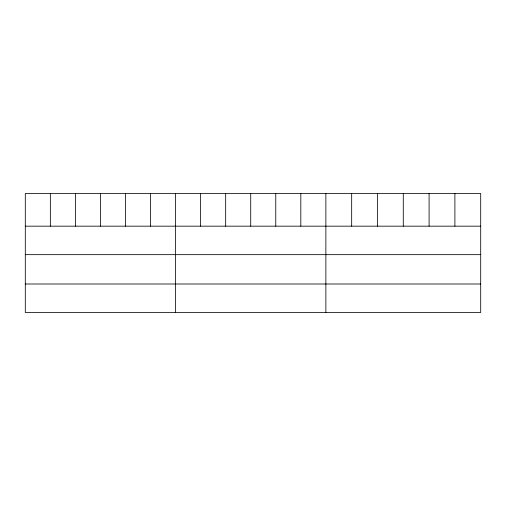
<?xml version="1.0" encoding="UTF-8"?>
<svg xmlns="http://www.w3.org/2000/svg" width="506" height="506" viewBox="0 0 506 506"><rect width="100%" height="100%" fill="white"/><g stroke="black" fill="none" stroke-linecap="round" stroke-linejoin="round"><path stroke-width="0.76" d="M480.7 254.657L480.7 193.507L25.3 193.507L25.3 312.493L480.7 312.493L480.7 254.657L25.3 254.657M25.3 226.169L480.7 226.169M25.3 284.005L480.7 284.005M454.894 193.507L454.894 226.169M429.088 193.507L429.088 226.169M403.282 193.507L403.282 226.169M377.476 193.507L377.476 226.169M351.67 193.507L351.67 226.169M325.864 193.507L325.864 312.493M300.817 193.507L300.817 226.169M275.77 193.507L275.77 226.169M250.723 193.507L250.723 226.169M225.676 193.507L225.676 226.169M200.629 193.507L200.629 226.169M175.582 193.507L175.582 312.493M150.535 193.507L150.535 226.169M125.488 193.507L125.488 226.169M100.441 193.507L100.441 226.169M75.394 193.507L75.394 226.169M50.347 193.507L50.347 226.169"/></g></svg>
